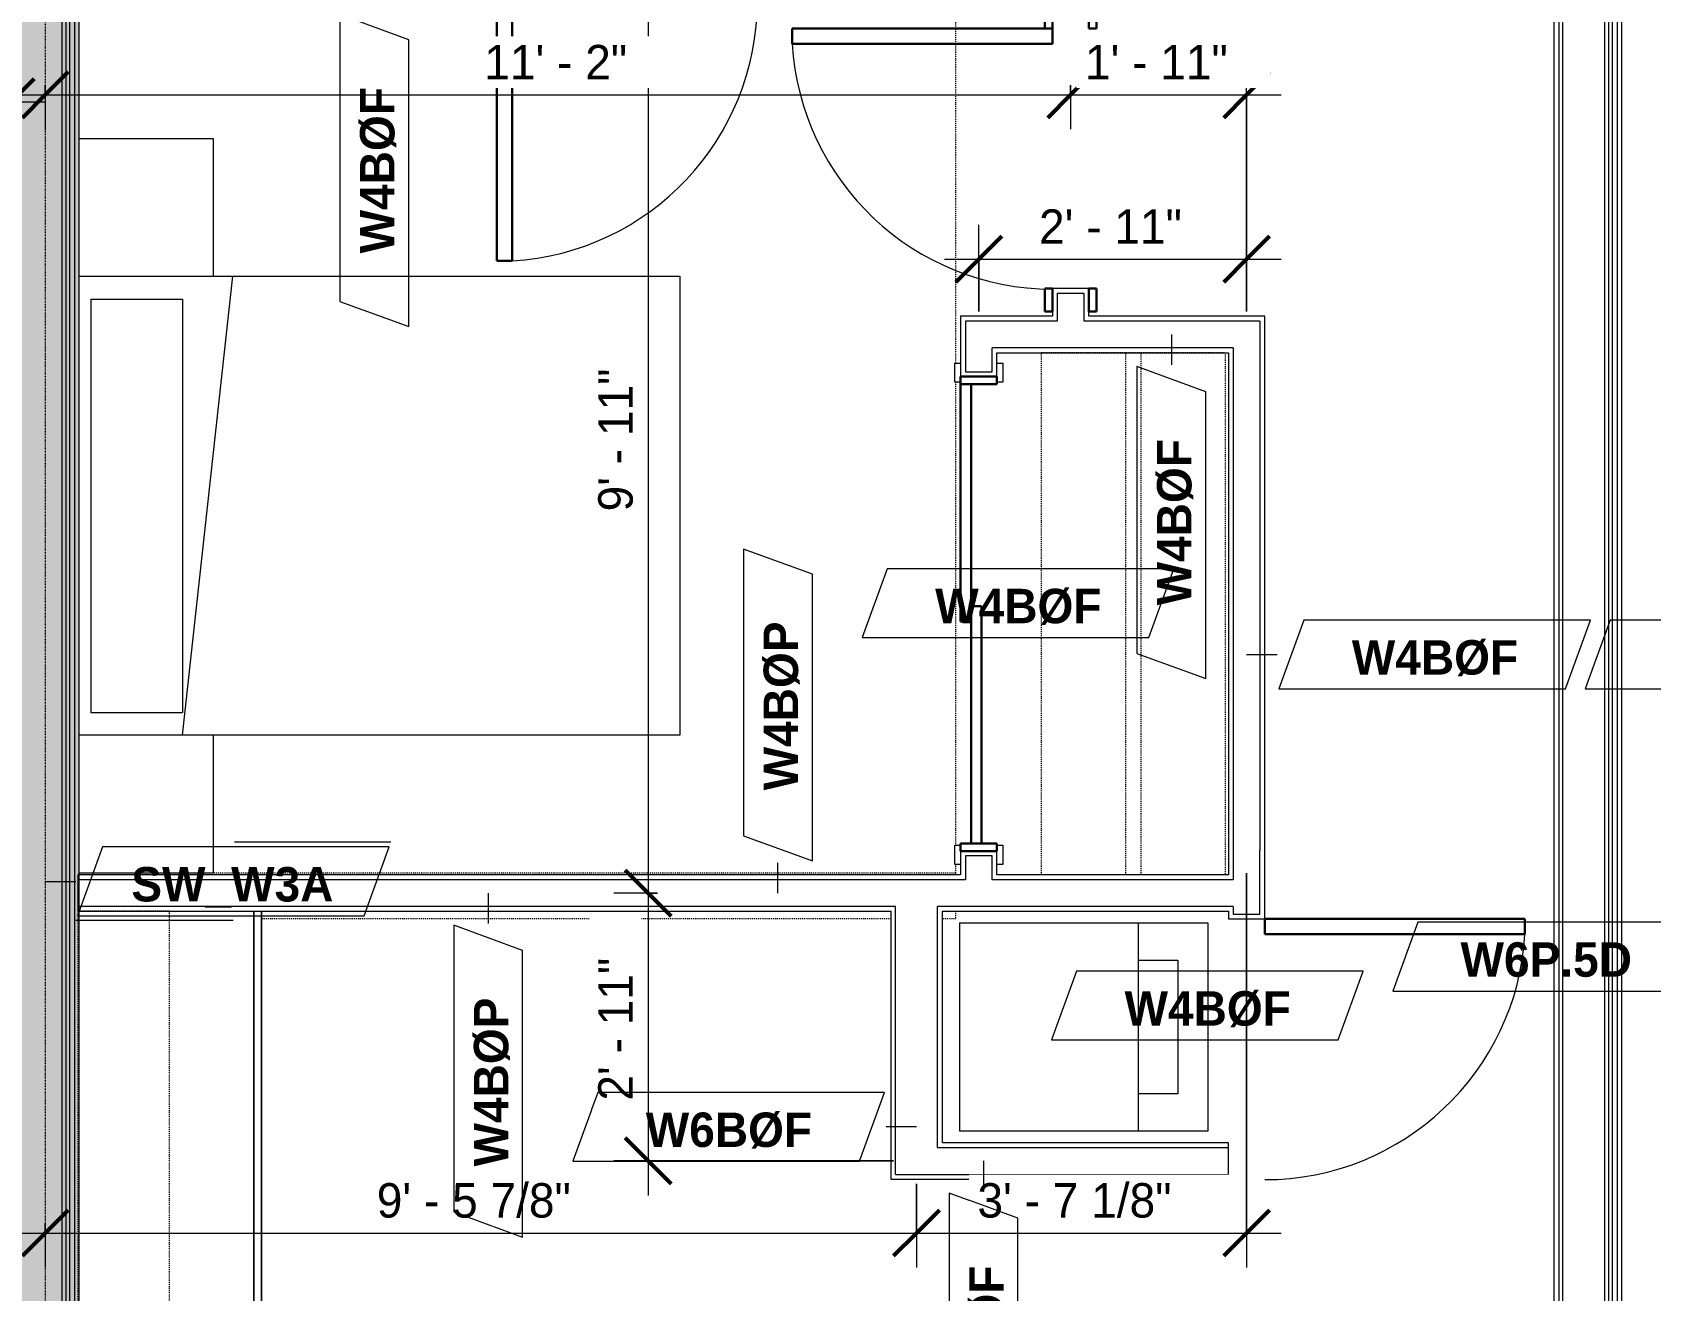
# Model space of a CAD drawing. Header units: inches. Extents: x -4010 to -1872, y 9846 to 12241.
# Drawn here: x -3340.4 to -3128.9, y 10130.1 to 10294.5 of the extents above; entities that cross this region are included whole.
import ezdxf

# ---------------------------------------------------------------- set-up
doc = ezdxf.new("R2010")
doc.units = ezdxf.units.IN
doc.header["$MEASUREMENT"] = 0
doc.linetypes.add('Dash', pattern=[0.25, 0.125, -0.125])
doc.linetypes.add('Dash 3_32_', pattern=[0.1875, 0.09375, -0.09375])
for name, color, linetype, lineweight in [('0-1', 7, 'Continuous', 5), ('A-ANNO-DIMS', 211, 'Continuous', 9), ('A-ANNO-DIMS-48', 211, 'Continuous', 9), ('A-DETL-1', 90, 'Dash 3_32_', 18), ('A-DOOR-3', 31, 'Continuous', 9), ('A-DOOR-4', 31, 'Continuous', 30), ('A-DOOR-FRAM-3', 31, 'Continuous', 30), ('A-WALL', 113, 'Continuous', 18), ('A-WALL-2', 250, 'Continuous', 18), ('A-WALL-3', 113, 'Continuous', 9), ('A-WALL-IDEN', 211, 'Continuous', 9), ('I-FURN', 30, 'Continuous', 9), ('I-FURN-HDLN', 30, 'Dash', 9), ('I-WALL-1', 21, 'Continuous', 18), ('I-WALL-2', 241, 'Continuous', 5), ('I-WALL-3', 7, 'Continuous', 9), ('P-SANR-FIXT', 6, 'Continuous', 9), ('Q-CASE', 31, 'Continuous', 9), ('Q-CASE-HDLN', 31, 'Dash', 9)]:
    doc.layers.add(name, color=color, linetype=linetype, lineweight=lineweight)
doc.styles.add('Century Gothic', font='ufonts.com_century-gothic.ttf', dxfattribs={"height": 4.5})
doc.styles.add('Century Gothic_B', font='GOTHICB.TTF', dxfattribs={"height": 4.5})
doc.dimstyles.new('OD_1__HACK_2', dxfattribs={"dimscale": 12, "dimtxt": 4.698757, "dimasz": 0.5, "dimexe": 0.375, "dimexo": 0.25, "dimgap": 0.0625, "dimtad": 1, "dimdec": 4, "dimrnd": 0.0625, "dimzin": 3, "dimdsep": 46, "dimlunit": 4, "dimtxsty": 'Century Gothic', "dimblk1": 'OBLIQUE', "dimblk2": 'OBLIQUE', "dimsah": 1, "dimcen": 0.09, "dimdle": 0.375, "dimazin": 0, "dimtfac": 1, "dimtdec": 4, "dimtix": 1, "dimtmove": 0, "dimatfit": 3, "dimfxl": 1, "dimtvp": 1, "dimtfill": 1, "dimfrac": 2, "dimtolj": 1, "dimtzin": 0, "dimarcsym": 2})

# ---------------------------------------------------------------- blocks, each defined once
blk = doc.blocks.new('CTR - 1st Phase - Common Walls_rvt-1-UNITS PLANS - 3RD FLOOR')
at = {"layer": 'I-WALL-1'}
blk.add_hatch(color=256, dxfattribs=at).paths.add_polyline_path([(-3334.91, 9988.44), (-3334.29, 9988.44), (-3334.29, 10373.41), (-3334.91, 10373.41), (-3334.91, 9995.9)], flags=0)
at = {"layer": 'I-WALL-2'}
for points in [[(-3342.04, 9988.44), (-3336.54, 9988.44), (-3336.54, 10374.04), (-3342.04, 10374.04), (-3342.04, 9995.9)], [(-3336.04, 9988.44), (-3336.04, 10374.04), (-3336.54, 10374.04), (-3336.54, 9988.44)], [(-3335.54, 9988.44), (-3335.54, 10374.04), (-3336.04, 10374.04), (-3336.04, 9988.44)], [(-3335.54, 9988.44), (-3334.91, 9988.44), (-3334.91, 10374.04), (-3335.54, 10374.04), (-3335.54, 9995.9)]]:
    blk.add_hatch(color=256, dxfattribs=at).paths.add_polyline_path(points, flags=0)
at = {"layer": 'A-WALL-2'}
for p, q in [((-3336.54, 10373.41), (-3336.54, 9988.44)), ((-3336.04, 10373.41), (-3336.04, 9988.44)), ((-3335.54, 10373.41), (-3335.54, 9988.44)), ((-3334.91, 10373.41), (-3334.91, 9988.44)), ((-3140.94, 10355.41), (-3140.94, 9988.44)), ((-3140.44, 10355.41), (-3140.44, 9988.44)), ((-3134.94, 10355.41), (-3134.94, 9988.44)), ((-3134.44, 10355.41), (-3134.44, 9988.44)), ((-3133.94, 10355.41), (-3133.94, 9988.44)), ((-3133.31, 10355.41), (-3133.31, 9988.44))]:
    blk.add_line(p, q, dxfattribs=at)
at = {"layer": 'I-WALL-3'}
for p, q in [((-3141.56, 10355.41), (-3141.56, 9988.44)), ((-3132.69, 9988.44), (-3132.69, 10355.41)), ((-3334.29, 9988.44), (-3334.29, 10337.29))]:
    blk.add_line(p, q, dxfattribs=at)
blk = doc.blocks.new('SLIDING - FLUSH - 5-0 x 6-8-3203586-UNITS PLANS - 3RD FLOOR')
at = {"layer": 'A-DOOR-3'}
for p, q in [((-32.75, 3.25), (-30.25, 3.25)), ((-32.75, 2.5), (-32.75, 3.25)), ((-30.25, 2.5), (-32.75, 2.5)), ((-30.25, 3.25), (-30.25, 2.5)), ((30.25, 3.25), (32.75, 3.25)), ((30.25, 2.5), (30.25, 3.25)), ((32.75, 2.5), (30.25, 2.5)), ((32.75, 3.25), (32.75, 2.5)), ((-32.75, -2.25), (-30.25, -2.25)), ((-32.75, -3), (-32.75, -2.25)), ((-30.25, -3), (-32.75, -3)), ((-30.25, -2.25), (-30.25, -3)), ((30.25, -2.25), (32.75, -2.25)), ((30.25, -3), (30.25, -2.25)), ((32.75, -3), (30.25, -3)), ((32.75, -2.25), (32.75, -3))]:
    blk.add_line(p, q, dxfattribs=at)
at = {"layer": 'A-DOOR-4'}
for p, q in [((-1, -0.88), (-1, 0.5)), ((-1, 0.5), (30, 0.5)), ((30, 0.5), (30, -0.88)), ((-30, -2.25), (-30, -0.88)), ((-30, -0.88), (1, -0.88)), ((30, -0.88), (-1, -0.88)), ((1, -0.88), (1, -2.25)), ((1, -2.25), (-30, -2.25))]:
    blk.add_line(p, q, dxfattribs=at)
at = {"layer": 'A-DOOR-FRAM-3'}
for p, q in [((-31, -2.25), (-31, 2.5)), ((-31, 2.5), (-30, 2.5)), ((-30, 2.5), (-30, -2.25)), ((30, 2.5), (31, 2.5)), ((30, -2.25), (30, 2.5)), ((31, 2.5), (31, -2.25)), ((-30, -2.25), (-31, -2.25)), ((31, -2.25), (30, -2.25))]:
    blk.add_line(p, q, dxfattribs=at)
blk = doc.blocks.new('SWING - SINGLE - FLUSH - 2-10 x 6-8 - PRIVACY-3199407-UNITS PLANS - 3RD FLOOR')
at = {"layer": 'A-DOOR-3'}
blk.add_arc((17, 2.37), 34.07, 93.3657, 180, dxfattribs=at)
at = {"layer": 'A-DOOR-4'}
for p, q in [((15, 2.37), (15, 36.38)), ((17, 36.38), (15, 36.38)), ((17, 2.37), (17, 36.38)), ((17, 2.37), (15, 2.37))]:
    blk.add_line(p, q, dxfattribs=at)
at = {"layer": 'A-DOOR-FRAM-3'}
for p, q in [((-17, 3.37), (-20, 3.37)), ((-20, 3.37), (-20, 2.37)), ((-20, 2.37), (-17, 2.37)), ((-17, 2.37), (-17, 3.37)), ((20, 3.37), (17, 3.37)), ((17, 3.37), (17, 2.37)), ((17, 2.37), (20, 2.37)), ((20, 2.37), (20, 3.37)), ((-17, -2.38), (-20, -2.38)), ((-20, -2.38), (-20, -3.38)), ((-20, -3.38), (-17, -3.38)), ((-17, -3.38), (-17, -2.38)), ((20, -2.38), (17, -2.38)), ((17, -2.38), (17, -3.38)), ((17, -3.38), (20, -3.38)), ((20, -3.38), (20, -2.38))]:
    blk.add_line(p, q, dxfattribs=at)
blk = doc.blocks.new('OD_CW_Closet - OD_CW_Closet-3786599-UNITS PLANS - 3RD FLOOR')
at = {"layer": 'Q-CASE-HDLN'}
for p, q in [((0.74, -24), (0.74, 0)), ((0.74, 0), (68.99, 0)), ((68.99, 0), (68.99, -24)), ((0.74, -11), (68.99, -11)), ((0.74, -13), (68.99, -13)), ((68.99, -24), (0.74, -24))]:
    blk.add_line(p, q, dxfattribs=at)
blk = doc.blocks.new('SWING - SINGLE - FLUSH - 34_ x 80_ - OFFSET PIVOT DOOR AT WASHER_DRYER-3630089-UNITS PLANS - 3RD FLOOR')
at = {"layer": 'A-DOOR-3'}
blk.add_arc((17, -2.37), 34.07, 180, 266.6343, dxfattribs=at)
at = {"layer": 'A-DOOR-4'}
for p, q in [((15, -2.37), (15, -36.38)), ((17, -2.37), (15, -2.37)), ((17, -2.37), (17, -36.38)), ((17, -36.38), (15, -36.38))]:
    blk.add_line(p, q, dxfattribs=at)
blk = doc.blocks.new('Bed-Standard - Queen 60_ x 79_-3761504-UNITS PLANS - 3RD FLOOR')
at = {"layer": 'I-FURN'}
for p, q in [((-19.31, 41.3), (40.69, 41.3)), ((-19.31, -37.2), (-19.31, 41.3)), ((40.69, 41.3), (40.69, -37.2)), ((40.69, -23.7), (-19.31, -17.13)), ((-16.31, -23.7), (37.69, -23.7)), ((-16.31, -35.7), (-16.31, -23.7)), ((37.69, -35.7), (37.69, -23.7)), ((-16.31, -35.7), (37.69, -35.7))]:
    blk.add_line(p, q, dxfattribs=at)
at = {"layer": 'I-FURN-HDLN'}
for p, q in [((-55.31, 77.3), (-7.94, 77.3)), ((-5.44, 77.3), (55.06, 77.3)), ((57.56, 77.3), (58.94, 77.3)), ((58.69, 77.3), (58.69, -37.2)), ((63.69, 77.3), (64.69, 77.3)), ((64.69, 77.3), (64.69, 75.61)), ((64.69, 68.86), (64.69, -13.39)), ((-55.31, 17.36), (-55.31, 51.36))]:
    blk.add_line(p, q, dxfattribs=at)
blk = doc.blocks.new('Stacked Washer and Dryer - 26_x25_ - Private-1352637-UNITS PLANS - 3RD FLOOR')
at = {"layer": 'P-SANR-FIXT'}
for p, q in [((0, 13.625), (32.4375, 13.625)), ((0, 13.625), (0, -13.625)), ((23.34375, 13.625), (23.34375, -13.625)), ((32.4375, 13.625), (32.4375, -13.625)), ((23.34375, 8.75), (28.53125, 8.75)), ((28.53125, 8.75), (28.53125, -8.75)), ((28.53125, -8.75), (23.34375, -8.75)), ((32.4375, -13.625), (0, -13.625))]:
    blk.add_line(p, q, dxfattribs=at)
blk = doc.blocks.new('Table-Night Stand - 18_ x 18_ x 24_-V44-UNITS PLANS - 3RD FLOOR')
at = {"layer": 'I-FURN'}
for p, q in [((0.15, 0), (18.15, 0)), ((18.15, 0), (18.15, -17.5))]:
    blk.add_line(p, q, dxfattribs=at)
blk = doc.blocks.new('Table-Night Stand - 18_ x 18_ x 24_-V45-UNITS PLANS - 3RD FLOOR')
at = {"layer": 'I-FURN'}
for p, q in [((0.15, 0), (18.15, 0)), ((0.15, -17.5), (0.15, 0))]:
    blk.add_line(p, q, dxfattribs=at)
blk = doc.blocks.new('OD_CW_Base Cabinet - OD_CW_Base Cabinet-V49-UNITS PLANS - 3RD FLOOR')
at = {"layer": 'Q-CASE'}
for p, q in [((0.74, 1), (191.34, 1)), ((191.34, 1), (0.74, 1)), ((0.74, 0), (191.34, 0)), ((191.34, 0), (0.74, 0))]:
    blk.add_line(p, q, dxfattribs=at)
blk = doc.blocks.new('OD_CW_Upper Cabinet - OD_CW_Upper Cabinet-3856838-UNITS PLANS - 3RD FLOOR')
at = {"layer": 'Q-CASE-HDLN'}
for p, q in [((191.34, 24), (0.74, 24)), ((0.74, 24), (0.74, 12)), ((191.34, 12), (191.34, 24)), ((0.74, 12), (191.34, 12))]:
    blk.add_line(p, q, dxfattribs=at)
blk = doc.blocks.new('DIMBLOCK106-UNITS PLANS - 3RD FLOOR')
at = {"layer": 'A-ANNO-DIMS-48', "lineweight": 50}
for p, q in [((-3259.94, 10301.04), (-3262.94, 10304.04)), ((-3259.94, 10301.04), (-3256.94, 10298.04)), ((-3259.94, 10182.04), (-3262.94, 10185.04)), ((-3259.94, 10182.04), (-3256.94, 10179.04))]:
    blk.add_line(p, q, dxfattribs=at)
at = {"layer": 'A-ANNO-DIMS-48'}
for p, q in [((-3258.7, 10301.04), (-3264.44, 10301.04)), ((-3259.94, 10301.04), (-3259.94, 10182.04)), ((-3259.94, 10301.04), (-3258.7, 10301.04)), ((-3258.7, 10182.04), (-3264.44, 10182.04)), ((-3259.94, 10182.04), (-3258.7, 10182.04))]:
    blk.add_line(p, q, dxfattribs=at)
at = {"layer": 'A-ANNO-DIMS-48', "color": 0, "insert": (-3266.46, 10231.92), "char_height": 4.5, "width": 23.091, "attachment_point": 1, "rotation": 90, "line_spacing_factor": 0.984502, "style": 'Century Gothic', "bg_fill": 3, "box_fill_scale": 1.25, "bg_fill_color": 256, "bg_fill_true_color": 13158600, "bg_fill_transparency": 0}
blk.add_mtext('9\' - 11"', dxfattribs=at)
blk = doc.blocks.new('_Oblique')
at = {"color": 0, "linetype": 'ByBlock', "lineweight": -2}
blk.add_line((-0.5, -0.5), (0.5, 0.5), dxfattribs=at)
blk = doc.blocks.new('DIMBLOCK107-UNITS PLANS - 3RD FLOOR')
at = {"layer": 'A-ANNO-DIMS-48', "lineweight": 50}
for p, q in [((-3259.94, 10182.04), (-3262.94, 10185.04)), ((-3259.94, 10182.04), (-3256.94, 10179.04)), ((-3259.94, 10147.04), (-3262.94, 10150.04)), ((-3259.94, 10147.04), (-3256.94, 10144.04))]:
    blk.add_line(p, q, dxfattribs=at)
at = {"layer": 'A-ANNO-DIMS-48'}
for p, q in [((-3258.7, 10182.04), (-3264.44, 10182.04)), ((-3259.94, 10182.04), (-3259.94, 10142.54)), ((-3259.94, 10182.04), (-3258.7, 10182.04)), ((-3227.85, 10147.04), (-3264.44, 10147.04)), ((-3259.94, 10147.04), (-3227.85, 10147.04))]:
    blk.add_line(p, q, dxfattribs=at)
at = {"layer": 'A-ANNO-DIMS-48', "color": 0, "insert": (-3266.46, 10154.92), "char_height": 4.5, "width": 23.091, "attachment_point": 1, "rotation": 90, "line_spacing_factor": 0.984502, "style": 'Century Gothic', "bg_fill": 3, "box_fill_scale": 1.25, "bg_fill_color": 256, "bg_fill_true_color": 13158600, "bg_fill_transparency": 0}
blk.add_mtext('2\' - 11"', dxfattribs=at)
blk = doc.blocks.new('DIMBLOCK108-UNITS PLANS - 3RD FLOOR')
at = {"layer": 'A-ANNO-DIMS-48'}
for p, q in [((-3216.72, 10258.04), (-3216.72, 10269.37)), ((-3181.72, 10258.04), (-3181.72, 10269.37)), ((-3221.22, 10264.87), (-3177.22, 10264.87)), ((-3216.72, 10264.87), (-3216.72, 10258.04)), ((-3181.72, 10264.87), (-3181.72, 10258.04))]:
    blk.add_line(p, q, dxfattribs=at)
at = {"layer": 'A-ANNO-DIMS-48', "lineweight": 50}
for p, q in [((-3216.72, 10264.87), (-3213.72, 10267.87)), ((-3181.72, 10264.87), (-3178.72, 10267.87)), ((-3216.72, 10264.87), (-3219.72, 10261.87)), ((-3181.72, 10264.87), (-3184.72, 10261.87))]:
    blk.add_line(p, q, dxfattribs=at)
at = {"layer": 'A-ANNO-DIMS-48', "color": 0, "insert": (-3208.85, 10271.39), "char_height": 4.5, "width": 23.091, "attachment_point": 1, "line_spacing_factor": 0.984502, "style": 'Century Gothic', "bg_fill": 3, "box_fill_scale": 1.25, "bg_fill_color": 256, "bg_fill_true_color": 13158600, "bg_fill_transparency": 0}
blk.add_mtext('2\' - 11"', dxfattribs=at)
blk = doc.blocks.new('DIMBLOCK109-UNITS PLANS - 3RD FLOOR')
at = {"layer": 'A-ANNO-DIMS-48'}
for p, q in [((-3224.85, 10144.04), (-3224.85, 10133.12)), ((-3224.85, 10137.62), (-3224.85, 10144.04)), ((-3338.72, 10138.87), (-3338.72, 10133.12)), ((-3338.72, 10137.62), (-3338.72, 10138.87)), ((-3343.22, 10137.62), (-3224.85, 10137.62))]:
    blk.add_line(p, q, dxfattribs=at)
at = {"layer": 'A-ANNO-DIMS-48', "lineweight": 50}
for p, q in [((-3338.72, 10137.62), (-3335.72, 10140.62)), ((-3224.85, 10137.62), (-3221.85, 10140.62)), ((-3338.72, 10137.62), (-3341.72, 10134.62)), ((-3224.85, 10137.62), (-3227.85, 10134.62))]:
    blk.add_line(p, q, dxfattribs=at)
at = {"layer": 'A-ANNO-DIMS-48', "color": 0, "insert": (-3295.4, 10144.14), "char_height": 4.5, "width": 32.6676, "attachment_point": 1, "line_spacing_factor": 0.984502, "style": 'Century Gothic', "bg_fill": 3, "box_fill_scale": 1.25, "bg_fill_color": 256, "bg_fill_true_color": 13158600, "bg_fill_transparency": 0}
blk.add_mtext('9\' - 5 7/8"', dxfattribs=at)
blk = doc.blocks.new('DIMBLOCK110-UNITS PLANS - 3RD FLOOR')
at = {"layer": 'A-ANNO-DIMS-48'}
for p, q in [((-3181.72, 10184.66), (-3181.72, 10133.12)), ((-3181.72, 10137.62), (-3181.72, 10184.66)), ((-3224.85, 10144.04), (-3224.85, 10133.12)), ((-3224.85, 10137.62), (-3224.85, 10144.04)), ((-3224.85, 10137.62), (-3177.22, 10137.62))]:
    blk.add_line(p, q, dxfattribs=at)
at = {"layer": 'A-ANNO-DIMS-48', "lineweight": 50}
for p, q in [((-3224.85, 10137.62), (-3221.85, 10140.62)), ((-3181.72, 10137.62), (-3178.72, 10140.62)), ((-3224.85, 10137.62), (-3227.85, 10134.62)), ((-3181.72, 10137.62), (-3184.72, 10134.62))]:
    blk.add_line(p, q, dxfattribs=at)
at = {"layer": 'A-ANNO-DIMS-48', "color": 0, "insert": (-3216.9, 10144.14), "char_height": 4.5, "width": 32.6676, "attachment_point": 1, "line_spacing_factor": 0.984502, "style": 'Century Gothic', "bg_fill": 3, "box_fill_scale": 1.25, "bg_fill_color": 256, "bg_fill_true_color": 13158600, "bg_fill_transparency": 0}
blk.add_mtext('3\' - 7 1/8"', dxfattribs=at)
blk = doc.blocks.new('DIMBLOCK111-UNITS PLANS - 3RD FLOOR')
at = {"layer": 'A-ANNO-DIMS-48', "lineweight": 50}
for p, q in [((-3338.72, 10286.36), (-3335.72, 10289.36)), ((-3204.72, 10286.36), (-3201.72, 10289.36)), ((-3338.72, 10286.36), (-3341.72, 10283.36)), ((-3204.72, 10286.36), (-3207.72, 10283.36))]:
    blk.add_line(p, q, dxfattribs=at)
at = {"layer": 'A-ANNO-DIMS-48'}
for p, q in [((-3338.72, 10287.6), (-3338.72, 10281.86)), ((-3338.72, 10286.36), (-3338.72, 10287.6)), ((-3204.72, 10287.6), (-3204.72, 10281.86)), ((-3204.72, 10286.36), (-3204.72, 10287.6)), ((-3343.22, 10286.36), (-3204.72, 10286.36))]:
    blk.add_line(p, q, dxfattribs=at)
at = {"layer": 'A-ANNO-DIMS-48', "color": 0, "insert": (-3281.35, 10292.88), "char_height": 4.5, "width": 23.091, "attachment_point": 1, "line_spacing_factor": 0.984502, "style": 'Century Gothic', "bg_fill": 3, "box_fill_scale": 1.25, "bg_fill_color": 256, "bg_fill_true_color": 13158600, "bg_fill_transparency": 0}
blk.add_mtext('11\' - 2"', dxfattribs=at)
blk = doc.blocks.new('DIMBLOCK112-UNITS PLANS - 3RD FLOOR')
at = {"layer": 'A-ANNO-DIMS-48', "lineweight": 50}
for p, q in [((-3204.72, 10286.36), (-3201.72, 10289.36)), ((-3181.72, 10286.36), (-3178.72, 10289.36)), ((-3204.72, 10286.36), (-3207.72, 10283.36)), ((-3181.72, 10286.36), (-3184.72, 10283.36))]:
    blk.add_line(p, q, dxfattribs=at)
at = {"layer": 'A-ANNO-DIMS-48'}
for p, q in [((-3181.72, 10258.04), (-3181.72, 10290.86)), ((-3204.72, 10287.6), (-3204.72, 10281.86)), ((-3204.72, 10286.36), (-3204.72, 10287.6)), ((-3204.72, 10286.36), (-3177.22, 10286.36)), ((-3181.72, 10286.36), (-3181.72, 10258.04))]:
    blk.add_line(p, q, dxfattribs=at)
at = {"layer": 'A-ANNO-DIMS-48', "color": 0, "insert": (-3202.85, 10292.88), "char_height": 4.5, "width": 23.091, "attachment_point": 1, "line_spacing_factor": 0.984502, "style": 'Century Gothic', "bg_fill": 3, "box_fill_scale": 1.25, "bg_fill_color": 256, "bg_fill_true_color": 13158600, "bg_fill_transparency": 0}
blk.add_mtext('1\' - 11"', dxfattribs=at)
blk = doc.blocks.new('DIMBLOCK202-UNITS PLANS - 3RD FLOOR')
at = {"layer": 'A-ANNO-DIMS-48', "lineweight": 50}
for p, q in [((-3367.16, 10285.43), (-3364.16, 10288.43)), ((-3343.16, 10285.43), (-3340.16, 10288.43)), ((-3367.16, 10285.43), (-3370.16, 10282.43)), ((-3343.16, 10285.43), (-3346.16, 10282.43))]:
    blk.add_line(p, q, dxfattribs=at)
at = {"layer": 'A-ANNO-DIMS-48'}
for p, q in [((-3371.66, 10285.43), (-3338.66, 10285.43)), ((-3367.16, 10286.67), (-3367.16, 10280.93)), ((-3367.16, 10285.43), (-3367.16, 10286.67)), ((-3343.16, 10286.67), (-3343.16, 10280.93)), ((-3343.16, 10285.43), (-3343.16, 10286.67))]:
    blk.add_line(p, q, dxfattribs=at)
at = {"layer": 'A-ANNO-DIMS-48', "color": 0, "insert": (-3363.03, 10291.94), "char_height": 4.5, "width": 18.8845, "attachment_point": 1, "line_spacing_factor": 0.984502, "style": 'Century Gothic', "bg_fill": 3, "box_fill_scale": 1.25, "bg_fill_color": 256, "bg_fill_true_color": 13158600, "bg_fill_transparency": 0}
blk.add_mtext('2\' - 0"', dxfattribs=at)
blk = doc.blocks.new('Wall Tag - Shear Wall-3956451-UNITS PLANS - 3RD FLOOR')
at = {"layer": 'A-WALL-IDEN'}
for p, q in [((-0.3561, 0.0937), (-0.4244, -0.0937)), ((0.4244, 0.0937), (-0.3561, 0.0937)), ((0.4291, 0.1068), (0.0033, 0.1068)), ((0.3561, -0.0937), (0.4244, 0.0937)), ((0, -0.1068), (-0.4291, -0.1068)), ((-0.4244, -0.0937), (0.3561, -0.0937))]:
    blk.add_line(p, q, dxfattribs=at)
blk = doc.blocks.new('Wall Tag - Arch Wall-3956453-UNITS PLANS - 3RD FLOOR')
at = {"layer": 'A-WALL-IDEN'}
for p, q in [((-0.3561, 0.0937), (-0.4244, -0.0937)), ((0.4244, 0.0937), (-0.3561, 0.0937)), ((0.3561, -0.0937), (0.4244, 0.0937)), ((-0.4244, -0.0937), (0.3561, -0.0937))]:
    blk.add_line(p, q, dxfattribs=at)

msp = doc.modelspace()

# ---------------------------------------------------------------- linework, layer by layer
at = {"layer": 'A-DETL-1'}
msp.add_line((-3338.72374, 10373.4144), (-3338.72374, 10019.4144), dxfattribs=at)
at = {"layer": 'A-WALL'}
for p, q in [((-3206.47374, 10260.4144), (-3206.47374, 10256.7894)), ((-3202.97374, 10260.4144), (-3206.47374, 10260.4144)), ((-3202.97374, 10256.7894), (-3202.97374, 10260.4144)), ((-3218.47374, 10256.7894), (-3218.47374, 10250.1644)), ((-3206.47374, 10256.7894), (-3218.47374, 10256.7894)), ((-3179.97374, 10256.7894), (-3202.97374, 10256.7894)), ((-3179.97374, 10256.7894), (-3179.97374, 10187.65981)), ((-3214.97374, 10250.1644), (-3214.97374, 10253.2894)), ((-3183.47374, 10253.2894), (-3214.97374, 10253.2894)), ((-3183.47374, 10253.2894), (-3183.47374, 10187.65981)), ((-3218.47374, 10250.1644), (-3214.97374, 10250.1644)), ((-3183.47374, 10187.65981), (-3183.47374, 10183.7894)), ((-3179.97374, 10179.2894), (-3179.97374, 10187.65981)), ((-3214.97374, 10186.9144), (-3218.47374, 10186.9144)), ((-3218.47374, 10186.9144), (-3218.47374, 10183.7894)), ((-3214.97374, 10183.7894), (-3214.97374, 10186.9144)), ((-3218.47374, 10183.7894), (-3334.47374, 10183.7894)), ((-3183.47374, 10183.7894), (-3214.97374, 10183.7894)), ((-3227.59874, 10180.2894), (-3334.47374, 10180.2894)), ((-3227.59874, 10145.2894), (-3227.59874, 10180.2894)), ((-3222.09874, 10148.7894), (-3222.09874, 10180.2894)), ((-3183.47374, 10180.2894), (-3222.09874, 10180.2894)), ((-3183.47374, 10180.2894), (-3183.47374, 10179.2894)), ((-3183.47374, 10179.2894), (-3179.97374, 10179.2894)), ((-3222.09874, 10148.7894), (-3184.09874, 10148.7894)), ((-3227.59874, 10145.2894), (-3184.09874, 10145.2894))]:
    msp.add_line(p, q, dxfattribs=at)
at = {"layer": 'A-WALL-3'}
for p, q in [((-3207.09874, 10261.0394), (-3207.09874, 10257.4144)), ((-3202.34874, 10261.0394), (-3207.09874, 10261.0394)), ((-3202.34874, 10257.4144), (-3202.34874, 10261.0394)), ((-3219.09874, 10257.4144), (-3219.09874, 10249.5394)), ((-3207.09874, 10257.4144), (-3219.09874, 10257.4144)), ((-3179.34874, 10257.4144), (-3202.34874, 10257.4144)), ((-3179.34874, 10187.65981), (-3179.34874, 10257.4144)), ((-3214.34874, 10249.5394), (-3214.34874, 10252.6644)), ((-3214.34874, 10252.6644), (-3184.09874, 10252.6644)), ((-3184.09874, 10252.6644), (-3184.09874, 10187.65981)), ((-3219.09874, 10249.5394), (-3214.34874, 10249.5394)), ((-3219.09874, 10187.5394), (-3219.09874, 10184.4144)), ((-3214.34874, 10187.5394), (-3219.09874, 10187.5394)), ((-3214.34874, 10184.4144), (-3214.34874, 10187.5394)), ((-3184.09874, 10187.65981), (-3184.09874, 10184.4144)), ((-3179.34874, 10178.6644), (-3179.34874, 10187.65981)), ((-3219.09874, 10184.4144), (-3334.47374, 10184.4144)), ((-3334.47374, 10184.4144), (-3334.47374, 10179.6644)), ((-3184.09874, 10184.4144), (-3214.34874, 10184.4144)), ((-3334.47374, 10179.6644), (-3228.22374, 10179.6644)), ((-3228.22374, 10179.6644), (-3228.22374, 10144.6644)), ((-3221.47374, 10149.4144), (-3221.47374, 10179.6644)), ((-3221.47374, 10179.6644), (-3184.09874, 10179.6644)), ((-3184.09874, 10179.6644), (-3184.09874, 10178.6644)), ((-3184.09874, 10178.6644), (-3179.34874, 10178.6644)), ((-3184.09874, 10149.4144), (-3221.47374, 10149.4144)), ((-3184.09874, 10144.6644), (-3184.09874, 10149.4144)), ((-3228.22374, 10144.6644), (-3184.09874, 10144.6644))]:
    msp.add_line(p, q, dxfattribs=at)
at = {"layer": 'A-WALL-IDEN'}
for p, q in [((-3181.72374, 10213.22307), (-3177.74643, 10213.22307)), ((-3338.72374, 10183.57794), (-3334.74643, 10183.57794)), ((-3280.83517, 10182.0394), (-3280.83517, 10178.06209))]:
    msp.add_line(p, q, dxfattribs=at)

# ---------------------------------------------------------------- block references
at = {"layer": '0-1'}
msp.add_blockref('CTR - 1st Phase - Common Walls_rvt-1-UNITS PLANS - 3RD FLOOR', (0, 0), dxfattribs=at)
at = {"layer": 'A-DOOR-3'}
for name, p, rotation in [('SWING - SINGLE - FLUSH - 2-10 x 6-8 - PRIVACY-3199407-UNITS PLANS - 3RD FLOOR', (-3262.72374, 10301.0394), 180), ('SWING - SINGLE - FLUSH - 2-10 x 6-8 - PRIVACY-3199407-UNITS PLANS - 3RD FLOOR', (-3204.72374, 10278.0394), 89.99999999996668), ('SLIDING - FLUSH - 5-0 x 6-8-3203586-UNITS PLANS - 3RD FLOOR', (-3216.84874, 10218.5394), 269.9999999999561), ('SWING - SINGLE - FLUSH - 34_ x 80_ - OFFSET PIVOT DOOR AT WASHER_DRYER-3630089-UNITS PLANS - 3RD FLOOR', (-3181.72374, 10161.6644), 90.00000000002191)]:
    msp.add_blockref(name, p, dxfattribs=dict(at, rotation=rotation))
at = {"layer": 'A-WALL-IDEN', "xscale": 47.99999999999997, "yscale": 47.99999999999997, "zscale": 47.99999999999997, "rotation": 89.99999999999991}
for p in [(-3191.55926, 10230.46454), (-3242.97232, 10206.61426)]:
    msp.add_blockref('Wall Tag - Arch Wall-3956453-UNITS PLANS - 3RD FLOOR', p, dxfattribs=at)
at = {"layer": 'A-WALL-IDEN', "xscale": 47.99999999999997, "yscale": 47.99999999999997, "zscale": 47.99999999999997}
for name, p in [('Wall Tag - Arch Wall-3956453-UNITS PLANS - 3RD FLOOR', (-3211.59671, 10219.93373)), ('Wall Tag - Arch Wall-3956453-UNITS PLANS - 3RD FLOOR', (-3157.14888, 10213.22307)), ('Wall Tag - Arch Wall-3956453-UNITS PLANS - 3RD FLOOR', (-3117.0986, 10213.22307)), ('Wall Tag - Shear Wall-3956451-UNITS PLANS - 3RD FLOOR', (-3314.14888, 10183.57794)), ('Wall Tag - Arch Wall-3956453-UNITS PLANS - 3RD FLOOR', (-3142.25076, 10173.7394))]:
    msp.add_blockref(name, p, dxfattribs=at)
at = {"layer": 'I-FURN', "rotation": 269.9999999999713}
for name, p in [('Bed-Standard - Queen 60_ x 79_-3761504-UNITS PLANS - 3RD FLOOR', (-3297.08274, 10243.35292)), ('Table-Night Stand - 18_ x 18_ x 24_-V45-UNITS PLANS - 3RD FLOOR', (-3316.78765, 10280.81139)), ('Table-Night Stand - 18_ x 18_ x 24_-V44-UNITS PLANS - 3RD FLOOR', (-3316.78765, 10202.81139))]:
    msp.add_blockref(name, p, dxfattribs=at)
at = {"layer": 'P-SANR-FIXT'}
msp.add_blockref('Stacked Washer and Dryer - 26_x25_ - Private-1352637-UNITS PLANS - 3RD FLOOR', (-3219.22374, 10164.5394), dxfattribs=at)
at = {"layer": 'Q-CASE'}
for name, p, rotation in [('OD_CW_Closet - OD_CW_Closet-3786599-UNITS PLANS - 3RD FLOOR', (-3208.51241, 10183.67669), 89.99999999997974), ('OD_CW_Upper Cabinet - OD_CW_Upper Cabinet-3856838-UNITS PLANS - 3RD FLOOR', (-3310.47374, 9988.32669), 90.0000000000159), ('OD_CW_Base Cabinet - OD_CW_Base Cabinet-V49-UNITS PLANS - 3RD FLOOR', (-3310.47374, 9988.32669), 89.99999999999541)]:
    msp.add_blockref(name, p, dxfattribs=dict(at, rotation=rotation))

# ---------------------------------------------------------------- texts
at = {"layer": 'A-WALL-IDEN', "char_height": 4.5, "attachment_point": 1, "rotation": 90, "style": 'Century Gothic_B'}
for s, insert, width in [('W4BØF', (-3193.43056, 10219.64065), 26.058), ('W4BØP', (-3244.84362, 10195.46912), 26.8155)]:
    msp.add_mtext(s, dxfattribs=dict(at, insert=insert, width=width))
at = {"layer": 'A-WALL-IDEN', "char_height": 4.5, "attachment_point": 1, "style": 'Century Gothic_B'}
for s, insert, width in [('W4BØF', (-3222.42059, 10221.80503), 26.058), ('W4BØF', (-3167.97276, 10215.09437), 26.058), ('SW_W3A', (-3327.47669, 10185.44924), 32.118), ('W6P.5D', (-3153.76441, 10175.6107), 27.7245)]:
    msp.add_mtext(s, dxfattribs=dict(at, insert=insert, width=width))

# ---------------------------------------------------------------- next in the draw order: dimensions: what is measured, and where the dimension line sits
at = {"layer": 'A-ANNO-DIMS'}
dim = msp.add_linear_dim(base=(-3259.94024, 10182.0394), p1=(-3255.6976, 10301.0394), p2=(-3255.6976, 10182.0394), angle=90, dimstyle='OD_1__HACK_2', override={"dimpost": '<>', "dimfxl": 119}, dxfattribs=at)
dim.commit()
dim.dimension.update_dxf_attribs({"geometry": 'DIMBLOCK106-UNITS PLANS - 3RD FLOOR', "text_midpoint": (-3263.05343, 10241.5394)})
dim = msp.add_linear_dim(base=(-3181.72374, 10264.87194), p1=(-3216.72374, 10255.0394), p2=(-3181.72374, 10255.0394), dimstyle='OD_1__HACK_2', override={"dimpost": '<>', "dimfxl": 35}, dxfattribs=at)
dim.commit()
dim.dimension.update_dxf_attribs({"geometry": 'DIMBLOCK108-UNITS PLANS - 3RD FLOOR', "text_midpoint": (-3199.22374, 10267.92854)})

# ---------------------------------------------------------------- next in the draw order: dimensions: what is measured, and where the dimension line sits
dim = msp.add_linear_dim(base=(-3204.72374, 10286.35963), p1=(-3338.72374, 10290.60227), p2=(-3204.72374, 10290.60227), dimstyle='OD_1__HACK_2', override={"dimpost": '<>', "dimfxl": 134}, dxfattribs=at)
dim.commit()
dim.dimension.update_dxf_attribs({"geometry": 'DIMBLOCK111-UNITS PLANS - 3RD FLOOR', "text_midpoint": (-3271.72374, 10289.41623)})
dim = msp.add_linear_dim(base=(-3259.94024, 10147.0394), p1=(-3255.6976, 10182.0394), p2=(-3224.84874, 10147.0394), angle=90, dimstyle='OD_1__HACK_2', override={"dimpost": '<>', "dimfxl": 46.654609}, dxfattribs=at)
dim.commit()
dim.dimension.update_dxf_attribs({"geometry": 'DIMBLOCK107-UNITS PLANS - 3RD FLOOR', "text_midpoint": (-3262.99684, 10164.5394)})

# ---------------------------------------------------------------- next in the draw order: linework, layer by layer
at = {"layer": 'A-WALL-IDEN'}
msp.add_line((-3242.97232, 10182.0394), (-3242.97232, 10186.0167), dxfattribs=at)

# ---------------------------------------------------------------- next in the draw order: block references
at = {"layer": 'A-WALL-IDEN', "xscale": 47.99999999999997, "yscale": 47.99999999999997, "zscale": 47.99999999999997, "rotation": 89.99999999999991}
msp.add_blockref('Wall Tag - Arch Wall-3956453-UNITS PLANS - 3RD FLOOR', (-3295.71812, 10276.46454), dxfattribs=at)

# ---------------------------------------------------------------- next in the draw order: texts
at = {"layer": 'A-WALL-IDEN', "insert": (-3297.58941, 10265.64065), "char_height": 4.5, "width": 26.058, "attachment_point": 1, "rotation": 90, "style": 'Century Gothic_B'}
msp.add_mtext('W4BØF', dxfattribs=at)
at = {"layer": 'A-WALL-IDEN', "insert": (-3260.24748, 10153.3669), "char_height": 4.5, "width": 26.058, "attachment_point": 1, "style": 'Century Gothic_B'}
msp.add_mtext('W6BØF', dxfattribs=at)

# ---------------------------------------------------------------- next in the draw order: dimensions: what is measured, and where the dimension line sits
at = {"layer": 'A-ANNO-DIMS'}
for base, p1, p2, override, picture, middle in [((-3181.72374, 10286.35963), (-3204.72374, 10290.60227), (-3181.72374, 10255.0394), {"dimpost": '<>', "dimfxl": 42.352312}, 'DIMBLOCK112-UNITS PLANS - 3RD FLOOR', (-3193.22374, 10289.35963)), ((-3343.15665, 10285.42544), (-3367.15665, 10289.66808), (-3343.15665, 10289.66808), {"dimpost": '<>', "dimfxl": 24}, 'DIMBLOCK202-UNITS PLANS - 3RD FLOOR', (-3355.15665, 10288.53863)), ((-3224.84874, 10137.62249), (-3338.72374, 10141.86513), (-3224.84874, 10147.0394), {"dimpost": '<>', "dimfxl": 113.992494}, 'DIMBLOCK109-UNITS PLANS - 3RD FLOOR', (-3281.78624, 10140.985))]:
    dim = msp.add_linear_dim(base=base, p1=p1, p2=p2, dimstyle='OD_1__HACK_2', override=override, dxfattribs=at)
    dim.commit()
    dim.dimension.update_dxf_attribs({"geometry": picture, "text_midpoint": middle})

# ---------------------------------------------------------------- next in the draw order: linework, layer by layer
at = {"layer": 'A-WALL-IDEN'}
msp.add_line((-3191.55926, 10255.0394), (-3191.55926, 10251.06209), dxfattribs=at)

# ---------------------------------------------------------------- next in the draw order: block references
at = {"layer": 'A-WALL-IDEN', "xscale": 47.99999999999997, "yscale": 47.99999999999997, "zscale": 47.99999999999997, "rotation": 89.99999999999991}
msp.add_blockref('Wall Tag - Arch Wall-3956453-UNITS PLANS - 3RD FLOOR', (-3280.83517, 10157.46454), dxfattribs=at)
at = {"layer": 'A-WALL-IDEN', "xscale": 47.99999999999997, "yscale": 47.99999999999997, "zscale": 47.99999999999997}
msp.add_blockref('Wall Tag - Arch Wall-3956453-UNITS PLANS - 3RD FLOOR', (-3249.4236, 10151.4956), dxfattribs=at)

# ---------------------------------------------------------------- next in the draw order: texts
at = {"layer": 'A-WALL-IDEN', "insert": (-3282.70647, 10146.31939), "char_height": 4.5, "width": 26.8155, "attachment_point": 1, "rotation": 90, "style": 'Century Gothic_B'}
msp.add_mtext('W4BØP', dxfattribs=at)

# ---------------------------------------------------------------- next in the draw order: dimensions: what is measured, and where the dimension line sits
at = {"layer": 'A-ANNO-DIMS'}
dim = msp.add_linear_dim(base=(-3181.72374, 10137.62249), p1=(-3224.84874, 10147.0394), p2=(-3181.72374, 10187.65981), dimstyle='OD_1__HACK_2', override={"dimpost": '<>', "dimfxl": 59.243425}, dxfattribs=at)
dim.commit()
dim.dimension.update_dxf_attribs({"geometry": 'DIMBLOCK110-UNITS PLANS - 3RD FLOOR', "text_midpoint": (-3203.28624, 10140.985)})

# ---------------------------------------------------------------- next in the draw order: linework, layer by layer
at = {"layer": 'A-WALL-IDEN'}
for p, q in [((-3224.84874, 10151.4956), (-3228.82604, 10151.4956)), ((-3216.10391, 10147.0394), (-3216.10391, 10143.06209))]:
    msp.add_line(p, q, dxfattribs=at)

# ---------------------------------------------------------------- next in the draw order: block references
at = {"layer": 'A-WALL-IDEN', "xscale": 47.99999999999997, "yscale": 47.99999999999997, "zscale": 47.99999999999997}
msp.add_blockref('Wall Tag - Arch Wall-3956453-UNITS PLANS - 3RD FLOOR', (-3186.85076, 10167.3496), dxfattribs=at)
at = {"layer": 'A-WALL-IDEN', "xscale": 47.99999999999997, "yscale": 47.99999999999997, "zscale": 47.99999999999997, "rotation": 89.99999999999991}
msp.add_blockref('Wall Tag - Arch Wall-3956453-UNITS PLANS - 3RD FLOOR', (-3216.10391, 10122.46454), dxfattribs=at)

# ---------------------------------------------------------------- next in the draw order: texts
at = {"layer": 'A-WALL-IDEN', "insert": (-3197.67464, 10169.2209), "char_height": 4.5, "width": 26.058, "attachment_point": 1, "style": 'Century Gothic_B'}
msp.add_mtext('W4BØF', dxfattribs=at)
at = {"layer": 'A-WALL-IDEN', "insert": (-3217.97521, 10111.64065), "char_height": 4.5, "width": 26.058, "attachment_point": 1, "rotation": 90, "style": 'Century Gothic_B'}
msp.add_mtext('W4BØF', dxfattribs=at)

doc.saveas('drawing.dxf')
